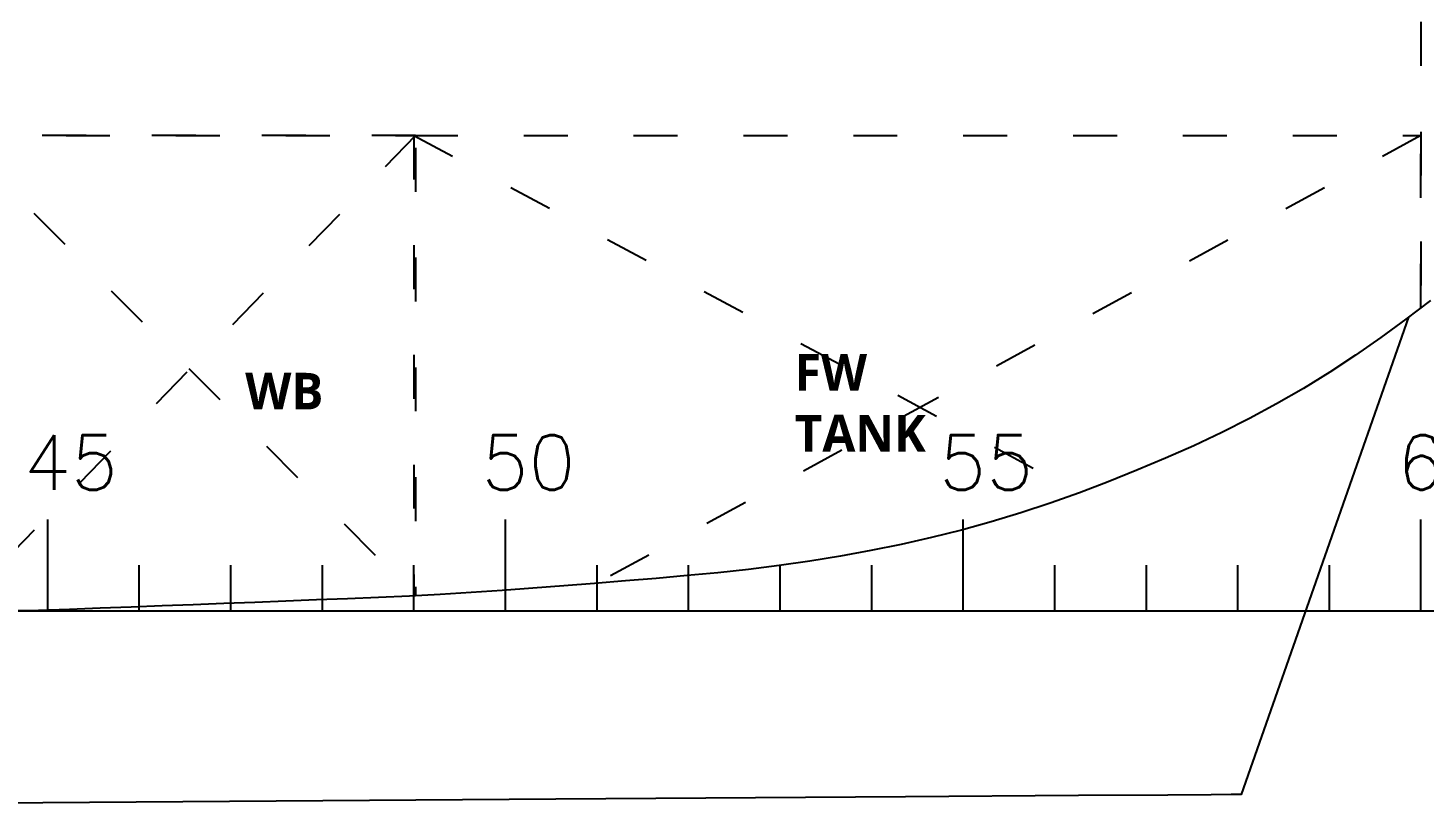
# Model space of a CAD drawing. Extents: x 766778 to 845620, y 133762 to 209800.
# Drawn here: x 793029 to 800654, y 186437 to 190681 of the extents above; entities that cross this region are included whole.
import ezdxf

# ---------------------------------------------------------------- set-up
doc = ezdxf.new("R2010")
doc.units = 0
doc.header["$MEASUREMENT"] = 0
doc.linetypes.add('ACAD_ISO03W100', pattern=[30, 12, -18])
doc.layers.get('0').update_dxf_attribs({"color": 1, "linetype": 'CONTINUOUS'})
doc.layers.add('5_16.79@3.35', color=7, linetype='CONTINUOUS', true_color=0x000000)
doc.styles.add('ROMANS', font='ROMANS')

# ---------------------------------------------------------------- blocks, each defined once
blk = doc.blocks.new('FR')
at = {"linetype": 'Continuous'}
blk.add_lwpolyline([(45439, -35188), (45439, -188)], dxfattribs=at)
at = {"color": 1, "linetype": 'Continuous'}
for points in [[(45439, -2688), (44939, -2688)], [(45439, -3188), (45189, -3188)], [(45439, -3688), (45189, -3688)], [(45439, -4188), (45189, -4188)], [(45439, -4688), (45189, -4688)], [(45439, -5188), (44939, -5188)], [(45439, -5688), (45189, -5688)], [(45439, -6188), (45189, -6188)], [(45439, -6688), (45189, -6688)], [(45439, -7188), (45189, -7188)], [(45439, -7688), (44939, -7688)], [(45439, -8188), (45189, -8188)], [(45439, -8688), (45189, -8688)], [(45439, -9188), (45189, -9188)], [(45439, -9688), (45189, -9688)], [(45439, -10188), (44939, -10188)]]:
    blk.add_lwpolyline(points, dxfattribs=at)
at = {"color": 7, "linetype": 'Continuous', "char_height": 300, "attachment_point": 1, "rotation": 90, "style": 'ROMANS'}
for s, insert in [('60', (44477, -2819.4)), ('55', (44477, -5319.4)), ('50', (44477, -7819.4)), ('45', (44477, -10319.4))]:
    blk.add_mtext_dynamic_manual_height_columns(s, width=571.615, gutter_width=1, heights=[0], dxfattribs=dict(at, insert=insert))
blk = doc.blocks.new('wb')
at = {"color": 252, "linetype": 'ACAD_ISO03W100', "ltscale": 20}
for p, q in [((795146.2, 190093), (792636.9, 187493)), ((792636.9, 190093), (795146.2, 187576.2)), ((792636.9, 190093), (792636.9, 187493)), ((792636.9, 190093), (795146.2, 190093)), ((795146.2, 190024.6), (795146.2, 187576.2))]:
    blk.add_line(p, q, dxfattribs=at)
blk = doc.blocks.new('fw')
at = {"color": 252, "linetype": 'ACAD_ISO03W100', "ltscale": 20}
for p, q in [((795136.9, 190092.5), (800636.9, 190093)), ((795136.9, 190092.5), (798771.2, 188138.9)), ((795136.9, 190092.5), (795136.9, 187575.7)), ((800636.9, 190093), (796136.9, 187644.6)), ((800636.9, 189151.7), (800636.9, 190093))]:
    blk.add_line(p, q, dxfattribs=at)

msp = doc.modelspace()

# ---------------------------------------------------------------- linework, layer by layer
at = {"color": 252, "linetype": 'ACAD_ISO03W100', "ltscale": 20}
for p, q in [((800636.94649, 193713.21584), (800636.94649, 189151.73798)), ((795146.21957, 190093), (792636.94649, 190093))]:
    msp.add_line(p, q, dxfattribs=at)
at = {"layer": '5_16.79@3.35', "color": 3}
for points in [[(800688.15547, 189190.89209), (800553.92891, 189088.26318), (800417.66719, 188988.35498), (800279.21212, 188891.51318), (800138.30977, 188798.26465), (799994.71212, 188709.22803), (799848.35079, 188624.81494), (799699.51485, 188544.84033), (799548.55977, 188468.93603), (799395.8293, 188396.66895), (799241.55782, 188327.75537), (799085.93868, 188261.93994), (798929.14766, 188198.9624), (798771.21016, 188138.92383), (798612.04805, 188082.21191), (798451.60469, 188029.23779), (798289.90352, 187980.23291), (798127.0461, 187935.22314), (797963.13594, 187894.2041), (797798.30782, 187857.04883), (797632.71407, 187823.46875), (797466.49141, 187793.14209), (797299.74141, 187765.87988), (797132.51485, 187741.69678), (796964.87227, 187720.60889), (796796.89962, 187702.31982), (796628.71016, 187686.10986), (796460.40157, 187671.22412), (796292.02071, 187657.11621), (796123.60469, 187643.50928), (795955.16524, 187630.14697), (795786.7043, 187617.07422), (795618.19454, 187604.66992), (795449.6086, 187593.3252), (795280.94258, 187583.23608), (795112.2043, 187574.39307), (794943.41329, 187566.76001), (794774.57735, 187560.03198), (794605.72969, 187553.64502), (794436.8918, 187547.05005), (794268.06368, 187540.19604), (794099.23165, 187533.42017), (793930.3879, 187526.94214), (793761.53633, 187520.69995), (793592.68477, 187514.46313), (793423.83516, 187508.13623), (793254.98946, 187501.69995), (793086.14766, 187495.16211), (792917.22188, 187493)], [(800568.52657, 189099.21924), (799654.08907, 186489.58398), (799654.26485, 186489.58496), (799654.42696, 186489.58618), (799654.41524, 186489.58618), (799654.29805, 186489.58618), (799654.05782, 186489.58398), (799651.86446, 186489.56885), (799641.76876, 186489.49902), (799600.50899, 186489.21289), (799491.40743, 186488.45801), (799254.88204, 186486.82007), (798766.58907, 186483.44019), (797820.74141, 186476.89111), (795911.78633, 186463.67505), (792090.14376, 186437.21606)]]:
    msp.add_lwpolyline(points, dxfattribs=at)

# ---------------------------------------------------------------- block references
at = {"color": 7, "linetype": 'Continuous'}
for name in ['wb', 'fw']:
    msp.add_blockref(name, (0, 0), dxfattribs=at)
at = {"color": 7, "linetype": 'Continuous', "rotation": 269.9999999899608}
msp.add_blockref('FR', (803324.9465, 232931.99999), dxfattribs=at)

# ---------------------------------------------------------------- texts
at = {"color": 51, "linetype": 'Continuous', "char_height": 200, "attachment_point": 1}
for s, insert in [('{\\fYu Gothic UI Semibold|b0|i0|c0|p34;FW TANK}', (797216.84626, 188897.95132)), ('{\\fYu Gothic UI Semibold|b0|i0|c0|p34;WB}', (794215.52636, 188794.95132))]:
    msp.add_mtext_dynamic_manual_height_columns(s, width=285.1674924, gutter_width=1, heights=[0], dxfattribs=dict(at, insert=insert))

doc.saveas('drawing.dxf')
